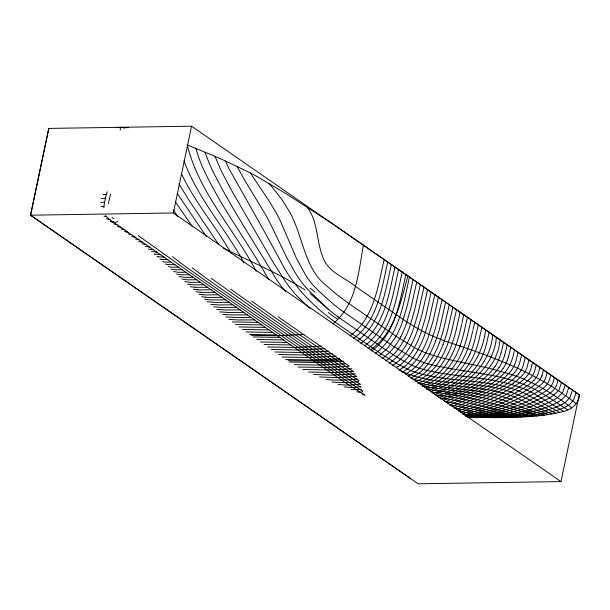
<?xml version="1.0" encoding="UTF-8"?>
<svg xmlns="http://www.w3.org/2000/svg" width="610" height="610" viewBox="0 0 610 610"><rect width="100%" height="100%" fill="white"/><g stroke="black" fill="none" stroke-linecap="round" stroke-linejoin="round"><path stroke-width="0.91" d="M124.158 128.733L124.165 127.376M120.269 130.136L120.292 127.307L128.291 127.711M108.412 203.641L110.456 194.194M363.4 245.083C358.421 272.51 356.377 305.221 332.709 323.902M532.561 362.287L530.814 369.202A17.842 13.633 -55.5 0 1 526.216 377.049L520.803 381.883A62.83 48.015 -55.5 0 1 517.463 384.277L516.129 385.177A107.154 81.885 -55.5 0 1 513.399 386.908L498.5 395.303L481.313 403.728M539.804 367.304L539.453 368.958A58.621 44.797 -55.5 0 1 539.171 370.217L538.203 373.564A14.945 11.422 -55.5 0 1 533.872 380.449M543.426 369.812L543.091 371.391A55.441 42.364 -55.5 0 1 542.816 372.603L541.886 375.806M547.048 372.321L546.728 373.838A48.968 37.423 -55.5 0 1 546.369 375.402L545.561 378.093A12.543 9.585 -55.5 0 1 542.206 383.545A15.181 11.605 -55.5 0 1 541.528 384.224L536.602 388.12A68.366 52.246 -55.5 0 1 533.597 390.049C513.201 402.455 490.814 411.414 467.588 416.897M30.576 215.193L48.785 128.413L30.538 215.193L410.05 478.209M191.601 126.201L579.226 394.807L560.979 481.587L173.354 212.974L191.563 126.201L48.747 128.413M384.132 259.448C377.986 286.517 374.006 318.306 349.949 335.95M387.754 261.957C381.608 289.033 377.628 320.807 353.564 338.458M391.376 264.465C385.23 291.557 381.25 323.308 357.185 340.967M394.998 266.974C388.852 294.066 384.872 325.816 360.807 343.476M398.62 269.483C392.474 296.574 388.486 328.325 364.429 345.984M402.234 271.991C396.088 299.075 392.108 330.833 368.051 348.493M405.856 274.5C399.71 301.561 395.753 333.273 371.665 351.002M409.478 277.009C403.301 304.039 399.375 335.889 375.241 353.495M413.1 279.517L407.427 304.992L402.592 321.569M416.721 282.026L411.064 307.44L406.214 324.04A79.635 60.855 -55.5 0 1 400.861 336.659M420.336 284.534L414.701 309.849L409.836 326.472A81.168 62.029 -55.5 0 1 404.941 338.176M423.958 287.043L418.353 312.19L413.671 328.271A84.256 64.385 -55.5 0 1 409.478 338.642C404.895 348.394 398.223 357.46 389.012 363.278M427.579 289.552L422.006 314.524L417.301 330.612A79.407 60.687 -55.5 0 1 411.521 344.192M431.194 292.06L425.658 316.842L420.732 333.487A83.982 64.172 -55.5 0 1 416.653 343.377L412.886 350.315M434.808 294.569L429.173 319.701L424.385 335.675M438.43 297.078L433.008 321.279L428.045 337.765A82.571 63.097 -55.5 0 1 423.858 347.708L419.993 354.685M442.052 299.586L436.066 325.816A174.307 133.201 -55.5 0 1 435.06 329.476L431.949 339.152A80.047 61.175 -55.5 0 1 426.985 350.697L423.576 356.644A49.349 37.706 -55.5 0 1 420.725 360.8L417.545 364.681A35.944 27.473 -55.5 0 1 411.041 370.659L405.566 374.143M445.666 302.095L440.092 326.663A171.463 131.028 -55.5 0 1 438.765 331.474L435.647 341.02M449.288 304.596L443.805 328.668A161.978 123.784 -55.5 0 1 442.486 333.395L439.375 342.789M452.91 307.104L447.839 329.461A152.713 116.701 -55.5 0 1 445.872 336.415L443.112 344.459M456.539 309.613L451.865 330.277A147.345 112.598 -55.5 0 1 449.616 338.199C444.21 355.92 433.992 374.22 415.997 381.524M460.161 312.122L455.883 331.108A141.421 108.077 -55.5 0 1 453.375 339.938C447.816 358.154 436.554 376.492 417.85 383.316M463.791 314.63L461.945 323.262M467.42 317.139L464.141 331.878M521.71 354.768L519.674 362.958A24.011 18.346 -55.5 0 1 514.741 372.496M525.324 357.277L523.395 365.009A21.686 16.569 -55.5 0 1 518.561 373.96M528.946 359.778L527.109 367.083A19.634 15.006 -55.5 0 1 522.389 375.47M536.083 365.268L535.74 366.892A45.277 34.602 -55.5 0 1 535.138 369.355L534.505 371.383M470.539 322.049L471.05 319.648M474.679 322.156L472.994 329.941M514.482 349.751L514.253 350.796M518.096 352.26L515.953 360.945A26.627 20.351 -55.5 0 1 510.913 371.078L505.217 377.049A54.961 41.998 -55.5 0 1 501.656 380.03M550.517 375.562C549.755 381.463 546.24 386.702 541.047 389.653A64.279 49.12 -55.5 0 1 537.692 391.78M554.154 377.994C553.422 383.682 550.09 388.783 545.035 391.597A61.107 46.695 -55.5 0 1 541.802 393.625C521.337 405.986 498.225 413.077 474.824 417.347M557.792 380.434C557.067 385.924 553.964 390.934 549.038 393.633A56.204 42.952 -55.5 0 1 545.927 395.562A88.816 67.87 -55.5 0 1 544.227 396.538L527.368 404.773A136.975 104.676 -55.5 0 1 521.535 407.053L501.816 412.863L478.98 417.423M561.429 382.859L558.874 390.293L553.445 395.471A48.121 36.775 -55.5 0 1 550.067 397.583A84.104 64.271 -55.5 0 1 547.315 399.123L531.973 406.199A132.606 101.336 -55.5 0 1 525.317 408.555L506.376 413.481L483.143 417.476M565.051 385.36L562.595 392.626L557.448 397.659A41.564 31.758 -55.5 0 1 554.223 399.672A75.32 57.553 -55.5 0 1 550.487 401.677L542.023 405.566A114.329 87.367 -55.5 0 1 537.28 407.396L536.587 407.648A129.244 98.767 -55.5 0 1 530.807 409.516C514.344 413.641 497.325 417.926 480.299 416.943M568.672 387.861L566.316 394.983L561.459 399.886A34.945 26.703 -55.5 0 1 558.386 401.815M572.294 390.362L570.037 397.354L565.805 401.914A27.862 21.289 -55.5 0 1 562.557 403.995L562.084 404.278M575.878 393.015L573.743 399.733L570.106 403.988A21.945 16.775 -55.5 0 1 566.736 406.222L565.828 406.733M470.508 322.21L467.336 335.957A111.744 85.392 -55.5 0 1 464.34 345.977C458.247 364.719 444.271 381.357 425.101 387.411M478.309 324.665L474.854 339.656A93.665 71.576 -55.5 0 1 471.911 349.164L470.02 353.83M481.93 327.173L478.591 341.577A83.478 63.791 -55.5 0 1 475.358 351.65L473.825 355.233A49.494 37.82 -55.5 0 1 452.391 381.311M510.867 347.242L508.496 356.98M485.56 329.682C482.579 359.397 461.877 385.474 432.681 393.122M489.182 332.191L486.315 344.536A67.962 51.934 -55.5 0 1 482.64 355.493M503.646 342.225L501.031 353.083M507.253 344.734L504.767 355.02M492.804 334.699C489.944 365.847 465.361 387.38 436.729 395.966M496.418 337.208C493.719 368.966 466.68 388.288 438.659 397.499M500.032 339.717C497.348 371.986 468.015 389.104 440.633 399.054M514.085 351.604C512.469 360.525 508.801 369.309 501.9 375.447A52.391 40.039 -55.5 0 1 497.752 379.115M461.686 324.413L459.62 333.045A130.921 100.048 -55.5 0 1 457.134 341.638C451.476 360.06 439.452 378.063 420.542 384.651M472.758 330.978L470.844 338.756A99.483 76.021 -55.5 0 1 468.122 347.578C461.793 366.854 446.52 382.92 426.954 388.867M464.042 332.267L463.356 334.959A117.837 90.051 -55.5 0 1 460.558 344.353C454.625 362.919 441.442 380.114 422.349 386.244M407.899 275.911C400.572 302.385 394.655 333.411 370.27 349.926M482.601 355.485L481.191 358.55A43.691 33.39 -55.5 0 1 480.634 359.648M404.91 338.169C400.45 347.136 394.075 355.333 385.642 360.876M400.823 336.644C396.424 345.214 390.24 352.999 382.234 358.444M411.483 344.177L409.348 347.952M430.073 353.51L427.183 358.421A49.357 37.713 -55.5 0 1 424.293 362.584L421.06 366.465A36.074 27.564 -55.5 0 1 415.242 371.841L408.12 376.286M395.661 337.01L387.785 347.982L378.764 355.981M416.432 352.572L420.237 345.595A83.463 63.775 -55.5 0 0 424.369 335.675M495.046 366.351C489.235 374.952 480.924 381.593 471.987 386.732M498.873 367.632L495.854 371.52M503.166 368.287C489.723 386.473 467.237 393.74 447.77 403.401M514.68 372.451L509.098 378.169A56.631 43.279 -55.5 0 1 505.583 380.998L504.905 381.509A98.424 75.213 -55.5 0 1 496.433 387.098M518.515 373.915L512.987 379.336A58.537 44.728 -55.5 0 1 509.525 382.02L508.168 382.988A102.533 78.355 -55.5 0 1 502.556 386.648L484.279 396.63L456.577 409.638M522.358 375.44L516.883 380.571A60.626 46.329 -55.5 0 1 513.483 383.111M533.864 380.442L528.672 384.78A66.917 51.133 -55.5 0 1 525.484 386.931C506.369 398.719 485.812 408.159 464.416 414.975M400.625 359.145L399.649 360.083M407.64 368.699L402.242 372.23M418.719 373.389L410.713 378.215M422.242 374.761L414.167 379.565M402.775 367.677L398.932 370.148M513.483 383.111L512.133 384.041A105.637 80.726 -55.5 0 1 507.978 386.717L486.711 398.292L458.735 411.094M448.617 380.625L440.382 385.421L428.83 390.301M452.376 381.273L443.287 386.458L430.736 391.712M397.933 366.473L396.408 367.464M459.932 382.485L449.158 388.433A135.939 103.883 -55.5 0 1 446.596 389.599L434.671 394.54M496.441 387.121L481.023 395.463L454.351 408.143M537.692 391.788L519.705 401.365L504.638 407.686L481.374 414.769L470.668 417.263L468.716 416.866M488.518 388.692L452.117 406.595M482.091 389.409L449.921 405.009M470.897 389.981L445.666 401.792M443.607 400.198L466.17 389.843A116.693 89.174 -55.5 0 0 471.987 386.732M480.36 404.171L460.992 412.39M462.235 413.938C481.648 407.007 500.436 398.254 518.134 387.663A111.485 85.194 -55.5 0 0 520.147 386.404L521.458 385.55A65.011 49.677 -55.5 0 0 524.73 383.286L530.029 378.688A16.287 12.444 -55.5 0 0 534.52 371.391M547.178 410.21L545.858 410.583A131.394 100.414 -55.5 0 1 541.825 411.62L521.199 415.212L495.633 417.591M465.521 416.172C488.03 409.996 509.609 400.595 529.533 388.433A68.19 52.109 -55.5 0 0 532.629 386.397L537.692 382.287A13.809 10.553 -55.5 0 0 541.924 375.813M552.446 411.59C535.229 415.784 517.433 416.737 499.803 417.598M101.283 198.639L104.035 198.319A20.176 6.237 11.9 0 1 105.377 198.273M364.467 394.228L362.531 394.258M101.58 206.546L103.99 206.378M492.857 417.644C516.045 417.332 539.636 417.408 562.267 411.742C570.754 410.027 578.989 404.072 579.5 394.807L333.784 224.61L286.159 193.751L256.825 176.404A268.568 82.99 11.9 0 0 248.117 171.814L221.895 159.355A399.26 123.38 11.9 0 0 214.163 155.954L187.095 144.883M362.881 391.727L359.778 392.207L356.842 391.826M102.976 194.666L105.309 194.438A11.506 3.553 11.9 0 1 106.369 194.415M358.611 381.578L357.49 381.715A173.629 132.683 -55.5 0 1 345.199 382.645A173.629 133.483 -55.1 0 1 333.151 382.081L332.069 381.99M356.591 376.4L336.812 377.628L319.579 376.972M357.529 379.008L350.659 379.702A186.835 142.778 -55.5 0 1 341.577 380.129A186.835 143.632 -55.1 0 1 332.572 379.977L325.908 379.496M321.592 346.152L294.531 347.464L267.676 346.991M325.214 348.661L298.145 349.972L271.298 349.5M328.836 351.169L301.767 352.481L274.919 352M332.458 353.678L305.389 354.989L278.541 354.509M336.079 356.187L309.011 357.498L282.156 357.018M339.701 358.695L312.633 360.007L285.777 359.526M343.308 361.196L316.247 362.515L289.407 362.035M349.309 366.236L325.854 367.502L297.901 367.029M355.272 373.838L332.015 375.127L313.692 374.479M351.688 368.76L330.109 370.011L302.766 369.515M303.978 334.501L276.254 335.729L251.396 335.317M345.801 363.796L318.687 365.047L294.134 364.597M352.969 371.368L333.098 372.542L308.713 372.054M115.328 127.658L120.292 127.307M340.639 359.9L316.758 361.021L288.065 360.716M491.469 417.56L516.586 414.564L536.312 410.538A128.824 98.446 -55.5 0 0 541.222 409.112L541.893 408.891A105.172 80.375 -55.5 0 0 551.234 405.36L553.262 404.445A66.917 51.133 -55.5 0 0 558.386 401.83M171.433 262.186L164.86 262.041A11.399 8.761 -55.1 0 1 162.786 261.515M175.055 264.694L168.078 264.618M178.677 267.203L171.73 267.226L168.268 266.524M182.298 269.712L174.933 269.765L170.998 269.04M185.92 272.22L178.112 272.296L173.667 271.534M189.535 274.729L181.284 274.828L176.526 274.096M193.156 277.237L184.441 277.352L179.111 276.559M196.778 279.738L187.605 279.868L181.94 279.098M200.4 282.247L190.755 282.384L184.754 281.629M204.022 284.756L193.904 284.893L187.567 284.161M207.636 287.264L195.238 287.325M211.258 289.773L200.202 289.918A78.903 60.657 -55.1 0 1 198.303 289.841L197.93 289.811M173.354 212.974L30.5 215.193L418.125 483.799L560.979 481.587M167.819 259.677L161.612 259.433M214.88 292.281L203.351 292.426A87.321 67.13 -55.1 0 1 201.361 292.35L200.202 292.266M218.502 294.79L206.5 294.935A96.136 73.909 -55.1 0 1 204.426 294.859L202.81 294.744M222.124 297.299L209.657 297.444A105.294 80.947 -55.1 0 1 207.492 297.367L205.395 297.222M225.738 299.807L212.806 299.952A114.733 88.206 -55.1 0 1 210.564 299.868L207.522 299.647M229.36 302.316L215.033 302.43L206.965 301.706M232.982 304.825L219.135 304.962L210.747 304.352M236.604 307.333L222.307 307.471L213.683 306.868M240.226 309.842L225.487 309.971L216.657 309.377M243.84 312.35L228.681 312.472L219.661 311.893M247.462 314.859L231.884 314.981L222.726 314.402M251.084 317.368L235.124 317.482L225.852 316.91M164.197 257.168L158.31 256.802M254.706 319.876L238.411 319.975L229.055 319.419M258.327 322.385L232.311 321.927M261.942 324.894L235.628 324.428M265.563 327.402L239.021 326.929M269.185 329.911L242.475 329.43M272.807 332.419L245.998 331.939M276.429 334.928L249.574 334.448M280.043 337.429L253.196 336.956M283.665 339.938L256.818 339.465M287.287 342.446L260.44 341.974M290.909 344.955L264.054 344.482M160.575 254.66L154.963 254.141M156.953 252.151L151.547 251.442M149.717 247.134L145.241 246.333M146.095 244.625L142.031 243.84M503.425 417.606L467.367 417.179M113.521 221.979L110.303 221.262M109.869 219.623L106.384 218.769M490.859 417.568L492.43 417.583M500.543 417.606L493.734 417.53M490.364 417.629L470.493 416.958M499.476 417.606L494.611 417.537M507.116 417.53L465.682 415.906M489.311 417.423L477.958 416.935M495.358 417.591L489.456 417.362M487.527 417.37L479.483 416.973M106.346 216.664L103.959 216.184M510.822 417.423L485.354 416.035L462.845 414.068M493.963 417.591L483.494 417.019M488.274 417.301L482.335 416.966M491.233 417.568L482.068 416.927M514.527 417.301L486.521 414.998L460.329 411.735M487.115 417.53L480.466 416.912M518.233 417.149L488.084 413.786L454.458 408.357M480.672 417.453L476.166 416.943M483.006 417.484L478.713 416.981M521.946 416.973L492.659 412.871L449.7 404.842M478.888 417.423L475.777 416.973M471.141 416.935L473.955 417.332M525.675 416.767L501.542 412.772L444.469 401.235M431.949 392.184C467.992 395.15 502.297 406.275 536.884 415.928M435.799 394.96C469.044 398.269 500.665 409.211 533.14 416.249M426.314 389.203L466.353 394.647L484.828 398.055L496.822 401.296L523.571 410.492L540.643 415.555M439.764 397.926C470.104 401.876 499.277 411.475 529.404 416.531M423.965 386.656L472.018 392.916L489.029 396.027L503.616 400.213L529.716 410.21L544.417 415.12M474.778 417.347L472.62 416.981M418.963 383.37L437.614 386.382L478.919 391.262L496.128 394.617L510.539 399.222L548.199 414.609M412.703 379.069C442.311 387.182 473.68 385.07 503.28 393.214A308.98 173.972 89.1 0 1 514.97 397.232L552.004 414.015M555.832 413.298C532.057 401.372 508.511 387.175 481.13 385.764C454.038 381.814 425.139 382.95 400.068 370.407M223.512 248.209C250.847 261.789 279.266 273.539 305.069 289.994M559.698 412.429L526.529 394.235A295.713 166.5 89.1 0 0 511.965 388.616C480.932 379.031 447.587 382.012 416.538 372.657A227.477 128.077 89.1 0 1 407 368.882L396.408 363.308L381.54 354.166L334.974 322.072C320.136 311.146 306.06 298.702 295.065 283.841A175.177 98.629 89.1 0 1 285.106 269.49C267.104 235.826 248.11 202.695 229.406 169.427A163.198 91.889 89.1 0 1 225.471 160.971M362.675 391.101L344.025 379.168L188.726 271.602L138.18 235.552M365.085 395.356L344.322 382.028L109.198 219.188L105.507 215.582M360.67 384.445L339.556 370.727L244.038 304.657L208.475 279.853L192.203 267.805M360.754 387.228L341.257 374.593L211.281 284.634L186.103 266.982L172.584 256.772M563.602 411.346L533.567 393.358A307.432 173.095 89.1 0 0 516.281 386.061C485.446 375.768 452.208 377.674 421.091 368.783A223.847 126.034 89.1 0 1 410.027 364.391L400.526 359.26L387.533 351.101L338.42 317.215L329.644 310.437L310.094 293.524M359.015 380.701L339.122 367.716L262.552 314.775L211.22 278.351M356.499 376.37L338.489 364.544L273.097 319.304L230.694 289.201M353.823 371.902L288.072 326.808L251.701 301.127M348.623 365.672L278.259 316.918M567.582 409.912L548.298 397.087L535.26 389.584A320.273 180.324 89.1 0 0 524.051 384.506C492.178 371.726 457.134 372.344 424.468 362.782A230.824 129.968 89.1 0 1 413.496 358.284L393.77 346.541L343.926 312.129A308.736 173.827 89.1 0 1 333.777 304.474L319.632 291.839L313.014 285.076A109.182 61.473 89.1 0 1 306.098 275.949L296.338 258.099L280.204 220.614A170.304 95.884 89.1 0 0 277.382 215.048L269.239 201.186L250.352 172.965M337.696 316.605L339.381 317.795M571.7 407.838C550.807 391.879 527.757 378.223 502.007 371.864C477.927 364.551 452.696 361.76 428.754 353.991A258.968 145.805 89.1 0 1 415.448 348.15L398.048 337.513L347.7 302.72L336.323 294.188L323.01 282.804A77.234 43.485 89.1 0 1 315.111 273.371C304.626 257.207 301.37 237.847 293.776 220.385A102.77 57.866 89.1 0 0 289.803 212.188L281.782 199.409L269.193 183.404M576.229 403.812C539.652 374.075 495.099 357.635 450.912 342.995C431.163 336.88 412.985 326.716 396.271 314.668L355.416 286.364C345.351 277.985 331.131 273.28 324.634 261.171C318.542 249.078 318.191 235.224 314.486 222.383M328.775 309.705L307.539 289.292A149.442 84.142 89.1 0 1 295.057 272.563L286.906 257.855L270.131 223.268A283.467 159.599 89.1 0 0 265.281 214.194L244.968 180.705L236.962 166.301M308.79 307.371L309.224 307.76M309.651 308.149L310.086 308.538M308.363 306.983L297.337 296.353A182.687 102.861 89.1 0 1 294.988 293.768A163.907 92.285 89.1 0 1 283.437 278.351L273.433 262.811L230.496 188.543L221.369 171.151L215.002 156.32M285.503 291.549L282.323 287.638A156.297 88 89.1 0 1 275.796 278.404C254.156 242.246 230.588 207.08 211.868 169.275A123.296 69.426 89.1 0 1 205.151 152.187M175.344 201.712L192.28 226.531M173.347 209.924L177.724 216.42M177.228 193.439L205.684 235.582M206.012 236.093L206.34 236.611M240.409 256.291C221.735 224.434 196.87 195.94 184.006 160.933M218.433 244.16L188.589 199.661L178.86 183.724M256.231 271.244C233.965 228.834 198.776 192.447 187.278 144.959M240.439 256.345L243.962 262.979M231.198 253.325C215.719 226.234 194.91 202.367 181.589 174.01M565.851 406.862A68.556 52.391 -55.5 0 1 552.454 411.437M562.107 404.377A78.248 59.795 -55.5 0 1 547.185 410.057M402.531 321.562A75.709 57.858 -55.5 0 1 395.73 337.04M409.31 347.936A44.042 33.657 -55.5 0 1 400.656 359.191M399.71 360.174A46.345 35.418 -55.5 0 1 392.337 365.634M412.84 350.292A41.373 31.613 -55.5 0 1 398.01 366.656M416.355 352.534A40.977 31.308 -55.5 0 1 402.859 367.845M419.993 354.685A49.303 37.675 -55.5 0 1 417.194 358.832L415.349 361.196A36.859 28.167 -55.5 0 1 407.648 368.714M359.801 384.102A162.679 124.318 -55.5 0 1 348.829 385.123A162.679 125.065 -55.1 0 1 338.154 384.437M361.082 386.603A153.903 117.608 -55.5 0 1 352.466 387.556A153.903 118.317 -55.1 0 1 344.139 386.87M435.624 341.02A77.195 58.995 -55.5 0 1 430.096 353.525M361.394 389.249A157.51 120.368 -55.5 0 1 359.267 389.546L353.076 389.637A157.51 121.093 -55.1 0 1 351.047 389.409M439.337 342.782A74.115 56.639 -55.5 0 1 433.214 356.179L430.82 360.037A47.908 36.608 -55.5 0 1 426.619 365.779L425.292 367.304A36.806 28.129 -55.5 0 1 418.727 373.396M443.051 344.444A69.075 52.788 -55.5 0 1 435.159 360.601M435.006 360.518A42.517 32.49 -55.5 0 1 422.318 374.891M469.853 353.792A49.982 38.194 -55.5 0 1 448.685 380.777M480.733 359.694A49.463 37.797 -55.5 0 1 459.871 382.325M500.947 353.076A39.924 30.508 -55.5 0 1 495.167 366.419M504.691 355.02A36.066 27.564 -55.5 0 1 498.988 367.708M495.983 371.665A62.311 47.618 -55.5 0 1 478.263 385.642M478.324 385.871A112.431 85.918 -55.5 0 1 470.897 389.965M508.435 356.972A32.81 25.071 -55.5 0 1 503.258 368.348M497.806 379.222A93.117 71.156 -55.5 0 1 482.06 389.294M501.695 380.099A97.783 74.725 -55.5 0 1 488.503 388.631M207.545 299.579A53.665 41.251 -55.1 0 1 204.533 299.243M205.417 297.139A51.415 39.52 -55.1 0 1 201.681 296.735M202.833 294.653A47.74 36.699 -55.1 0 1 198.845 294.218M200.225 292.167A44.126 33.924 -55.1 0 1 196.023 291.71M197.96 289.697A41.434 31.857 -55.1 0 1 193.202 289.193M195.269 287.196A38.018 29.227 -55.1 0 1 190.389 286.677M168.093 264.565A12.81 9.851 -55.1 0 1 165.478 264M161.604 259.463A10.339 7.953 -55.1 0 1 159.995 258.998M158.28 256.886A9.646 7.419 -55.1 0 1 157.098 256.459M154.902 254.263A9.333 7.175 -55.1 0 1 154.254 253.989M152.98 249.528A16.714 12.848 -55.1 0 1 148.329 248.941M142.481 242.071A11.498 8.845 -55.1 0 1 138.592 241.316M138.851 239.6A11.27 8.662 -55.1 0 1 135.168 238.807M135.222 237.16A11.293 8.677 -55.1 0 1 131.76 236.36M131.585 234.713A11.453 8.799 -55.1 0 1 128.207 233.851M127.948 232.257A11.651 8.959 -55.1 0 1 124.471 231.266M124.326 229.764A11.704 8.998 -55.1 0 1 120.986 228.819M120.696 227.278A11.826 9.089 -55.1 0 1 117.311 226.272M117.067 224.785A11.895 9.15 -55.1 0 1 113.658 223.74M110.524 221.529A10.37 7.945 -55.3 0 0 113.407 222.353L114.512 222.33A10.37 7.945 -55.3 0 0 117.76 221.415M337.269 319.007A265.327 146.888 87.2 0 1 328.386 312.488M310.139 288.301A138.752 70.341 2.1 0 1 314.981 292.121M107.238 191.761A33.428 18.819 89.1 0 0 105.705 196.923L104.592 202.154A33.428 18.819 89.1 0 0 103.845 207.858M307.31 207.248A47.397 26.688 89.1 0 1 314.608 222.269M195.924 148.421A103.883 58.491 89.1 0 0 202.764 167.567C220.05 205.799 245.967 239.25 266.509 275.697A158.348 89.159 89.1 0 0 269.048 279.685M113.94 218.677A25.223 14.205 89.1 0 1 112.194 217.549M100.742 202.627A14.213 4.392 11.9 0 1 104.584 202.261"/></g></svg>
